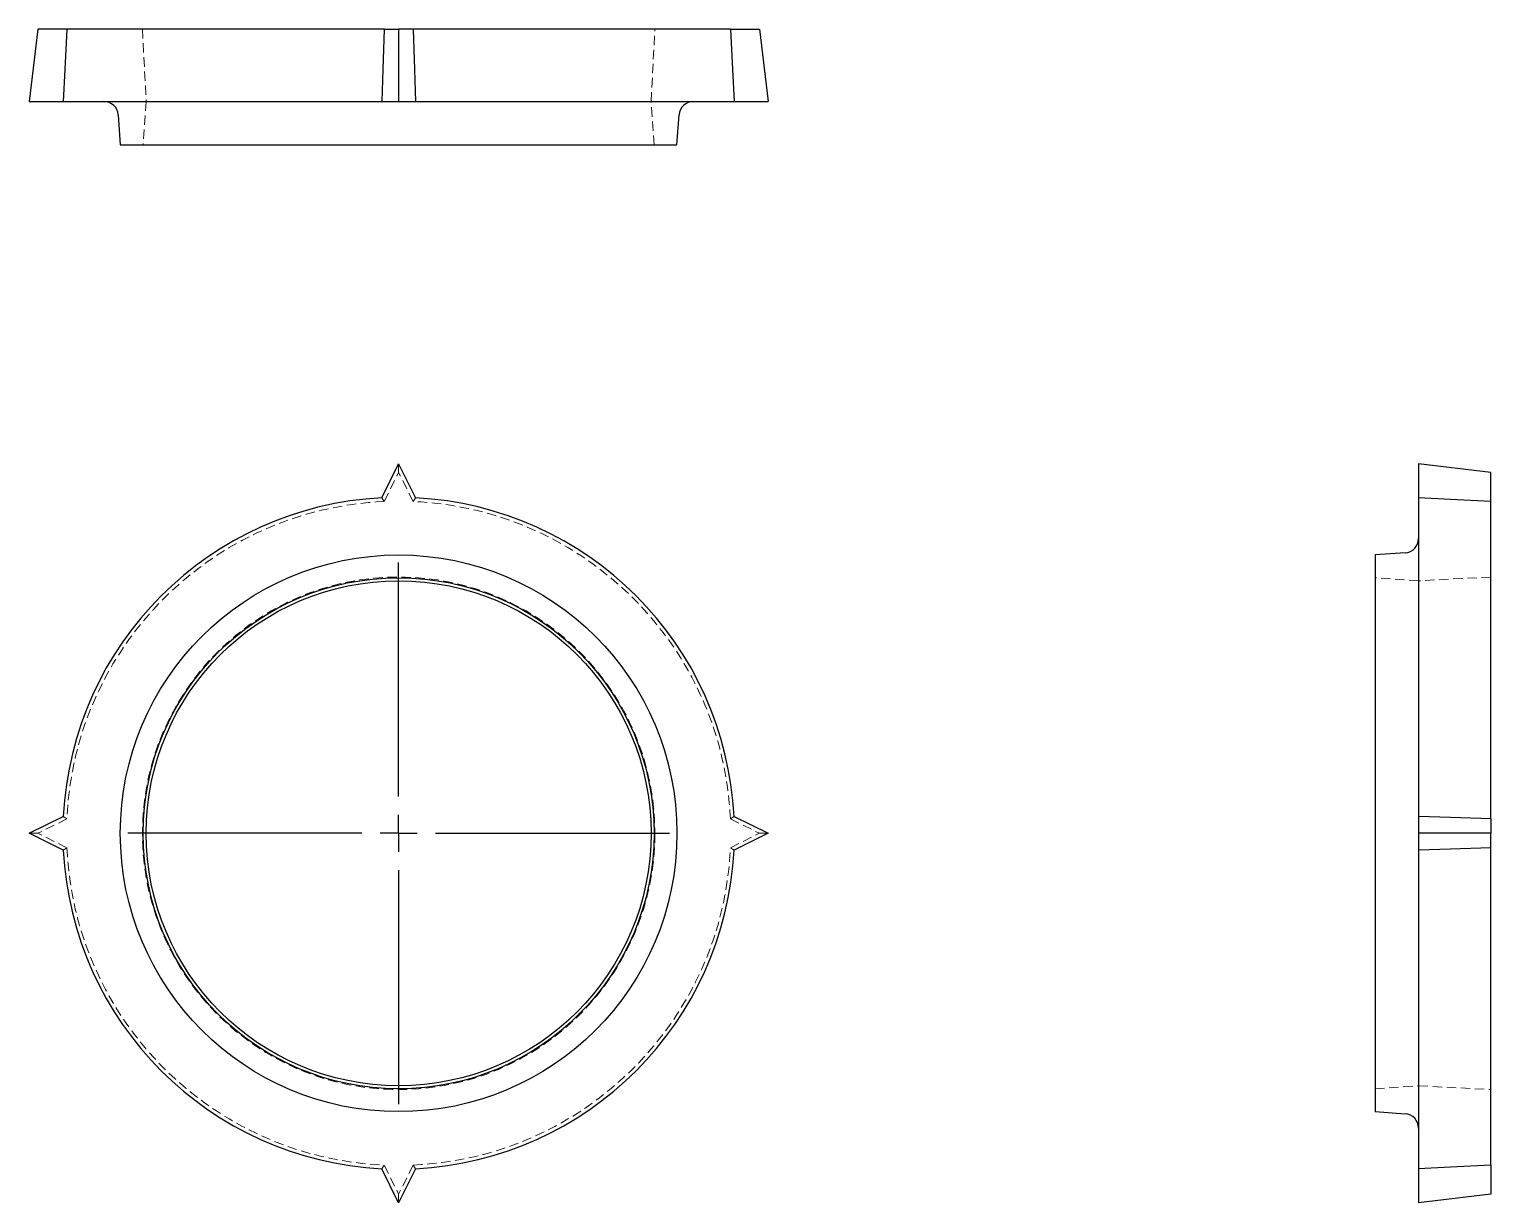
# Model space of a CAD drawing. Header units: millimetres. Extents: x 33 to 231, y 7 to 166.
import ezdxf

# ---------------------------------------------------------------- set-up
doc = ezdxf.new("R2010")
doc.units = ezdxf.units.MM
doc.linetypes.add('HIDDEN', pattern=[1.905, 1.27, -0.635])
doc.layers.add('10', color=7, linetype='Continuous')

# ---------------------------------------------------------------- blocks, each defined once
blk = doc.blocks.new('SW_CENTERMARKSYMBOL_0')
at = {"layer": '10', "color": 0}
for p, q in [((0, 5), (0, 36.67)), ((0, 0), (0, 2.5)), ((-5, 0), (-36.67, 0)), ((0, 0), (-2.5, 0)), ((0, 0), (0, -2.5)), ((0, 0), (2.5, 0)), ((5, 0), (36.67, 0)), ((0, -5), (0, -36.67))]:
    blk.add_line(p, q, dxfattribs=at)

msp = doc.modelspace()

# ---------------------------------------------------------------- linework, layer by layer
at = {"color": 7, "linetype": 'Continuous', "lineweight": 25}
for p, q in [((34.15, 165.82), (33, 156.05)), ((38.1, 165.82), (34.15, 165.82)), ((81.05, 165.82), (38.1, 165.82)), ((81.05, 165.82), (83, 165.82)), ((83, 165.82), (83, 156.05)), ((84.95, 165.82), (83, 165.82)), ((127.9, 165.82), (84.95, 165.82)), ((127.9, 165.82), (131.85, 165.82)), ((131.85, 165.82), (133, 156.05)), ((33, 156.05), (37.61, 156.05)), ((37.61, 156.05), (80.72, 156.05)), ((80.72, 156.05), (83, 156.05)), ((83, 156.05), (85.28, 156.05)), ((85.28, 156.05), (128.39, 156.05)), ((128.39, 156.05), (133, 156.05)), ((45.05, 154.23), (45.33, 150.18)), ((120.67, 150.18), (120.95, 154.23)), ((45.33, 150.18), (120.67, 150.18)), ((80.72, 102.39), (83, 107)), ((83, 107), (85.28, 102.39)), ((230.82, 105.85), (221.05, 107)), ((221.05, 107), (221.05, 102.39)), ((230.82, 101.9), (230.82, 105.85)), ((221.05, 102.39), (221.05, 59.28)), ((230.82, 58.95), (230.82, 101.9)), ((219.23, 94.95), (215.18, 94.67)), ((215.18, 94.67), (215.18, 19.33)), ((33, 57), (37.61, 59.28)), ((128.39, 59.28), (133, 57)), ((221.05, 59.28), (221.05, 57)), ((230.82, 58.95), (230.82, 57)), ((37.61, 54.72), (33, 57)), ((133, 57), (128.39, 54.72)), ((230.82, 57), (221.05, 57)), ((221.05, 57), (221.05, 54.72)), ((230.82, 55.05), (230.82, 57)), ((221.05, 54.72), (221.05, 11.61)), ((230.82, 12.1), (230.82, 55.05)), ((215.18, 19.33), (219.23, 19.05)), ((230.82, 12.1), (230.82, 8.15)), ((83, 7), (80.72, 11.61)), ((85.28, 11.61), (83, 7)), ((221.05, 11.61), (221.05, 7)), ((230.82, 8.15), (221.05, 7))]:
    msp.add_line(p, q, dxfattribs=at)
at = {"color": 7, "linetype": 'HIDDEN', "lineweight": 18}
for p, q in [((48.32, 165.82), (48.83, 156.05)), ((117.17, 156.05), (117.68, 165.82)), ((48.83, 156.05), (48.42, 150.18)), ((117.58, 150.18), (117.17, 156.05)), ((83, 105.85), (83, 107)), ((81.05, 101.9), (83, 105.85)), ((84.95, 101.9), (83, 105.85)), ((221.05, 91.17), (215.18, 91.58)), ((230.82, 91.68), (221.05, 91.17)), ((38.1, 58.95), (34.15, 57)), ((127.9, 58.95), (131.85, 57)), ((34.15, 57), (33, 57)), ((38.1, 55.05), (34.15, 57)), ((127.9, 55.05), (131.85, 57)), ((131.85, 57), (133, 57)), ((215.18, 22.42), (221.05, 22.83)), ((221.05, 22.83), (230.82, 22.32)), ((81.05, 12.1), (83, 8.15)), ((84.95, 12.1), (83, 8.15)), ((83, 8.15), (83, 7))]:
    msp.add_line(p, q, dxfattribs=at)
at = {"color": 7, "linetype": 'Continuous', "lineweight": 25, "flags": 128}
for points in [[(38.1, 165.82), (37.83, 160.35), (37.61, 156.05)], [(81.05, 165.82), (80.86, 160.35), (80.72, 156.05)], [(84.95, 165.82), (85.14, 160.35), (85.28, 156.05)], [(127.9, 165.82), (128.17, 160.35), (128.39, 156.05)], [(230.82, 101.9), (225.35, 102.17), (221.05, 102.39)], [(230.82, 58.95), (225.35, 59.14), (221.05, 59.28)], [(230.82, 55.05), (225.35, 54.86), (221.05, 54.72)], [(230.82, 12.1), (225.35, 11.83), (221.05, 11.61)]]:
    msp.add_lwpolyline(points, dxfattribs=at)
at = {"color": 7, "linetype": 'HIDDEN', "lineweight": 18, "flags": 128}
for points in [[(81.05, 101.9), (80.86, 102.17), (80.72, 102.39)], [(84.95, 101.9), (85.14, 102.17), (85.28, 102.39)], [(38.1, 58.95), (37.83, 59.14), (37.61, 59.28)], [(127.9, 58.95), (128.17, 59.14), (128.39, 59.28)], [(38.1, 55.05), (37.83, 54.86), (37.61, 54.72)], [(127.9, 55.05), (128.17, 54.86), (128.39, 54.72)], [(81.05, 12.1), (80.86, 11.83), (80.72, 11.61)], [(84.95, 12.1), (85.14, 11.83), (85.28, 11.61)]]:
    msp.add_lwpolyline(points, dxfattribs=at)
at = {"color": 7, "linetype": 'Continuous', "lineweight": 25}
for radius in [37.67, 34.58, 34.17]:
    msp.add_circle((83, 57), radius, dxfattribs=at)
at = {"color": 7, "linetype": 'HIDDEN', "lineweight": 18}
msp.add_circle((83, 57), 34.68, dxfattribs=at)
at = {"color": 7, "linetype": 'Continuous', "lineweight": 25}
for centre, radius, start, end in [((43.1, 154.09), 1.95, 4, 90), ((122.9, 154.09), 1.95, 90, 176), ((83, 57), 45.45, 92.8742, 177.1258), ((83, 57), 45.45, 2.8742, 87.1258), ((219.09, 96.9), 1.95, 274, 0), ((83, 57), 45.45, 182.8742, 267.1258), ((83, 57), 45.45, 272.8742, 357.1258), ((219.09, 17.1), 1.95, 0, 86)]:
    msp.add_arc(centre, radius, start, end, dxfattribs=at)
at = {"color": 7, "linetype": 'HIDDEN', "lineweight": 18}
for start, end in [(92.4919, 177.5081), (2.4919, 87.5081), (182.4919, 267.5081), (272.4919, 357.5081)]:
    msp.add_arc((83, 57), 44.94, start, end, dxfattribs=at)

# ---------------------------------------------------------------- block references
at = {"layer": '10'}
msp.add_blockref('SW_CENTERMARKSYMBOL_0', (83, 57), dxfattribs=at)

doc.saveas('drawing.dxf')
